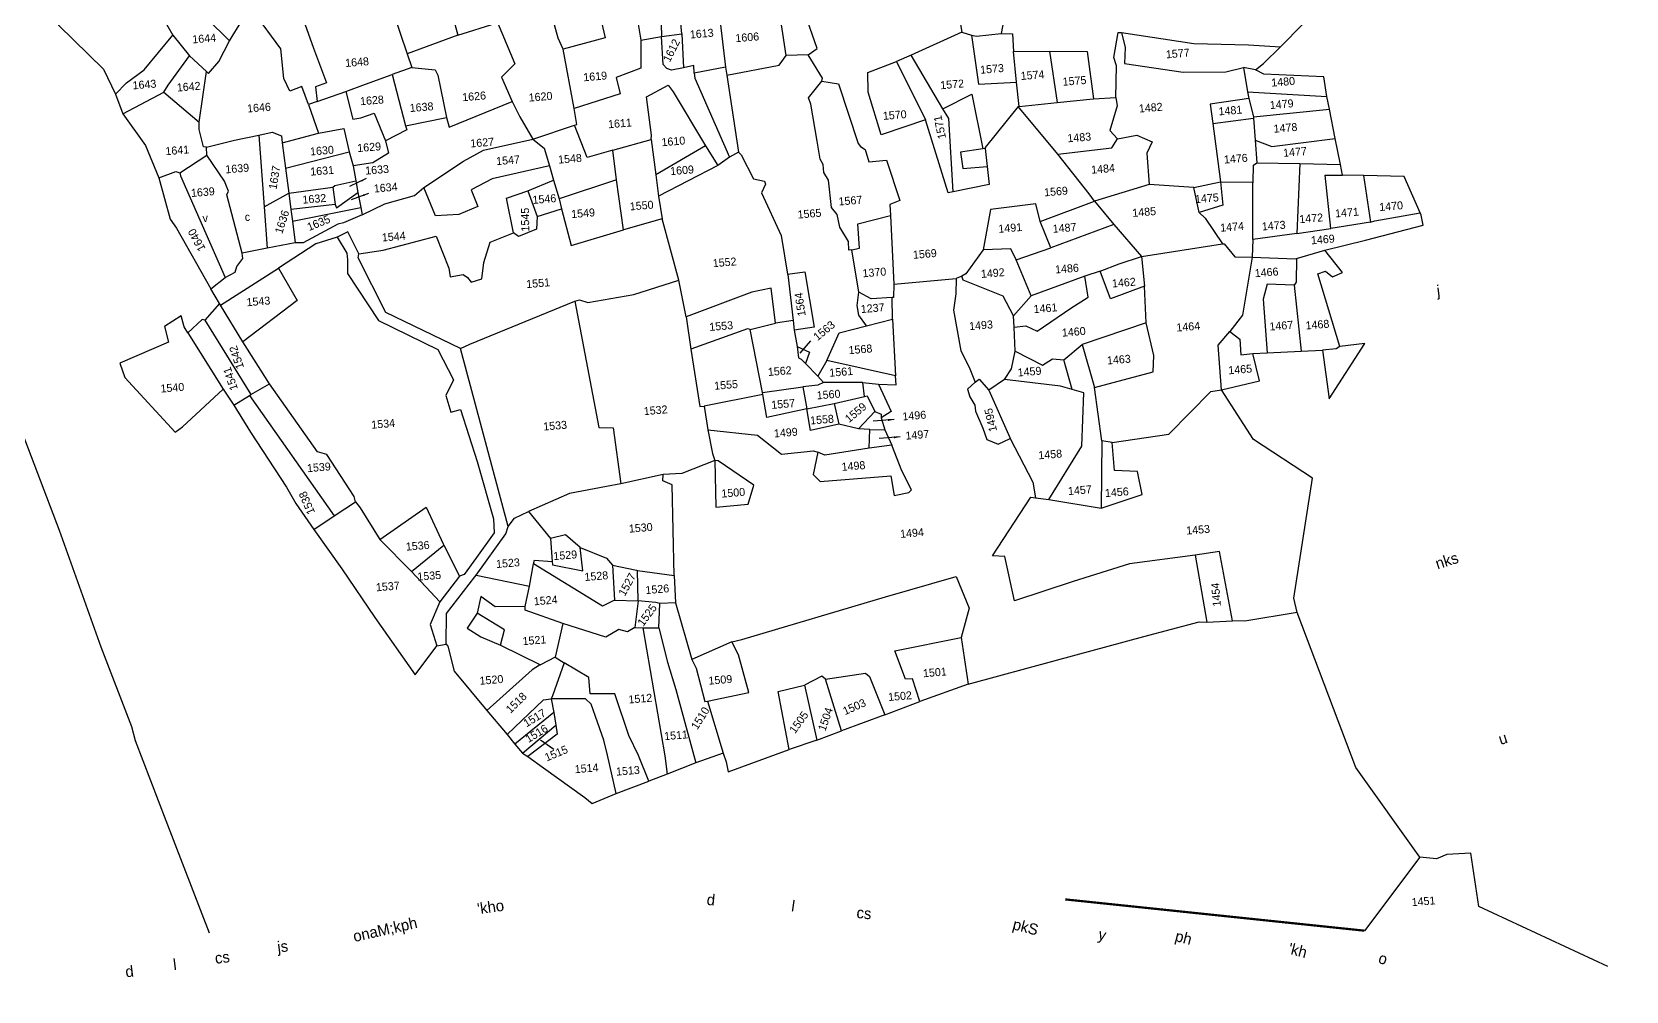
# Model space of a CAD drawing. Header units: metres. Extents: x 277515 to 230369286191, y 2056844 to 115415464409.
# Drawn here: x 230369284739 to 230369286191, y 115415461051 to 115415461925 of the extents above; entities that cross this region are included whole.
import ezdxf

# ---------------------------------------------------------------- set-up
doc = ezdxf.new("R2010")
doc.units = ezdxf.units.M
doc.header["$MEASUREMENT"] = 0
doc.linetypes.add('DIVIDE', pattern=[1.25, 0.5, -0.25, 0, -0.25, 0, -0.25])
for name, color, linetype in [('POLY_PARCEL', 6, 'Continuous'), ('POLY_ROAD', 30, 'Continuous'), ('SYM_ARROW', 1, 'Continuous'), ('TEXT_MAPIN', 7, 'Continuous'), ('TEXT_MAPOUT', 7, 'Continuous'), ('TEXT_PARCEL', 7, 'Continuous'), ('V_BOUND_LINE', 7, 'Continuous'), ('V_DIVIDE_LINE', 7, 'DIVIDE')]:
    doc.layers.add(name, color=color, linetype=linetype)
doc.styles.add('TEXT_MAP', font='', dxfattribs={"height": 1.8})
doc.styles.get('TEXT_MAP').set_extended_font_data('Kruti Dev 050')
doc.dimstyles.get("Standard").update_dxf_attribs({"dimtxt": 0.18, "dimasz": 0.18, "dimexe": 0.18, "dimexo": 0.0625, "dimgap": 0.09, "dimtad": 0, "dimtih": 1, "dimtoh": 1, "dimdec": 4, "dimzin": 0, "dimdsep": 46, "dimtxsty": 'Standard', "dimcen": 0.09, "dimadec": 0, "dimazin": 0, "dimtfac": 1, "dimtdec": 4, "dimtofl": 0, "dimtmove": 0, "dimatfit": 3, "dimfxl": 0, "dimtolj": 1, "dimtzin": 0, "dimarcsym": 0})

# ---------------------------------------------------------------- blocks, each defined once
blk = doc.blocks.new('TEXTARROW')
blk.add_leader([(0.04, -0.01), (8.68, -0.01)], dimstyle='Standard', override={"dimtxt": 2.5, "dimasz": 2.5, "dimexe": 1.25, "dimexo": 0.625, "dimgap": 0.625, "dimtad": 1, "dimtih": 0, "dimtoh": 0, "dimzin": 8, "dimcen": 2.5, "dimtofl": 1})
blk = doc.blocks.new('ee')
at = {"layer": 'POLY_PARCEL'}
for points in [[(478.8, 366.88), (480.91, 368.17), (478.48, 377.57), (478.48, 383.8), (482.69, 384.53), (481.96, 385.83), (481.72, 389.71), (482.53, 404.7), (482.18, 406.75)], [(304, 394.53), (307.31, 389.24), (310, 389.53), (311.3, 387.24), (320.57, 376.57), (322.77, 370.79)], [(362.88, 397.97), (363.92, 392.82), (368.01, 377.44), (370.27, 369.44), (367.75, 368.74), (367.83, 365.44)], [(397.07, 396.89), (397.64, 393.78), (400.61, 377.7)], [(349.27, 380.62), (339.94, 391.56)], [(334.81, 386.99), (336.73, 382.97)], [(349.27, 380.62), (352.43, 384.89), (355.27, 386.62)], [(365.83, 364.92), (364.7, 369.09), (361.92, 368.22), (360.79, 371.18), (360.7, 377.87), (355.27, 386.62)], [(386.53, 383.96), (388.89, 374.44)], [(431.77, 386.87), (433.58, 374.4), (423.93, 372.62)], [(221.67, 380.22), (223.31, 379.45), (279.7, 350.12), (284.32, 333.7), (294.98, 298.76), (302.12, 273.98), (309.34, 247.06), (314.76, 228.6), (315.33, 225.41), (320.74, 206.89), (328.38, 180.94)], [(322.77, 370.79), (325.46, 373.08), (329.65, 375.67), (336.73, 382.97)], [(336.73, 382.97), (340.07, 377.97)], [(343.56, 374.21), (344.02, 373.7), (346.56, 376.18), (349.27, 380.62)], [(423.93, 372.62), (423.07, 375.2), (421.45, 383.51)], [(514.77, 383.43), (512.78, 379.39), (513.64, 369.19)], [(333.64, 370.29), (334.74, 371.79), (340.07, 377.97)], [(340.07, 377.97), (343.56, 374.21)], [(400.61, 377.7), (388.89, 374.44)], [(400.61, 377.7), (409.4, 379.74)], [(409.75, 379.85), (412.84, 370.28), (409.59, 367.51), (411.6, 361.82)], [(446.51, 379.18), (441.14, 377.79), (441.58, 373.27)], [(446.51, 379.18), (446.27, 373.7)], [(450.88, 373.88), (450.8, 377.09)], [(473.86, 367.12), (473.05, 378.13)], [(532.24, 377.11), (524.89, 377.23), (522.47, 368.15)], [(341.03, 362.91), (343.56, 374.21)], [(388.89, 374.44), (389.67, 371.31)], [(441.58, 373.27), (441.04, 366.97), (435.3, 365.32), (435.91, 361.58), (425.37, 359.15)], [(441.58, 373.27), (446.27, 373.7)], [(450.62, 366.23), (447.84, 365.97), (446.88, 366.4), (446.1, 367.36), (446.27, 373.7)], [(446.27, 373.7), (450.88, 373.88)], [(450.88, 373.88), (450.62, 366.23)], [(459.67, 375.86), (460.02, 365.62)], [(322.77, 370.79), (324.07, 366.2)], [(324.07, 366.2), (333.64, 370.29)], [(333.64, 370.29), (341.03, 362.91)], [(374.45, 367.17), (378.97, 368.45), (385.15, 370.1)], [(389.67, 371.31), (385.15, 370.1)], [(385.15, 370.1), (387.24, 358.35)], [(389.67, 371.31), (394.89, 370.36), (395.41, 369.14), (396.54, 359.49)], [(425.37, 359.15), (423.93, 372.62)], [(324.07, 366.2), (328.58, 358.69), (330.97, 351.2)], [(367.83, 365.44), (374.45, 367.17)], [(374.45, 367.17), (375.52, 360.8), (377.32, 360.97), (380.45, 361.75), (382.45, 355.32)], [(452.88, 364.84), (452.97, 366.57), (450.62, 366.23)], [(460.15, 363.79), (472.08, 365.1), (473.86, 367.12)], [(478.8, 366.88), (473.86, 367.12)], [(481.4, 360.75), (481.56, 361.37), (478.8, 366.88)], [(513.64, 369.19), (501.88, 364.93)], [(513.64, 369.19), (515.8, 368.33)], [(515.8, 368.33), (516.41, 357.17), (524.98, 356.91)], [(515.8, 368.33), (516.84, 367.98), (522.47, 368.15)], [(522.47, 368.15), (524.97, 367.89), (524.89, 363.91)], [(546.95, 351.7), (547.73, 358.81), (547.3, 360.71), (548.68, 366.25), (549.46, 366.16)], [(549.46, 366.16), (549.98, 362.7), (549.55, 359.16), (562.53, 356.13), (572.09, 355.43), (576.16, 356.1)], [(549.46, 366.16), (565.43, 362.35), (577.72, 361.05), (584.82, 360.01)], [(342.24, 357.21), (341.54, 357.3), (340.85, 361.29), (341.03, 362.91)], [(367.83, 365.44), (365.83, 364.92)], [(365.83, 364.92), (367.55, 358.3)], [(442.02, 350.75), (442.17, 351.75), (441.74, 360.45), (446.87, 362.62), (447.82, 361.06), (454.09, 348.36)], [(460.02, 365.62), (452.88, 364.84)], [(452.88, 364.84), (452.95, 363.75), (459.28, 345.39)], [(460.02, 365.62), (460.15, 363.79)], [(460.15, 363.79), (461.39, 346.36)], [(503.87, 350.14), (493.66, 347.63), (491.58, 357.4), (491.84, 361.81), (498.5, 363.8)], [(501.88, 364.93), (498.5, 363.8)], [(498.5, 363.8), (503.87, 350.14)], [(508.02, 352.3), (501.88, 364.93)], [(524.98, 356.91), (524.89, 363.91)], [(524.89, 363.91), (532.94, 363.31)], [(532.94, 363.31), (533.71, 351.61)], [(532.94, 363.31), (541.42, 362.53), (541.93, 351.78)], [(584.82, 360.01), (590.35, 364.81), (590.32, 365.12)], [(342.24, 357.21), (348.59, 358.25), (354.15, 358.95)], [(354.15, 358.95), (354.04, 342.78)], [(354.15, 358.95), (357.2, 359.38), (359.2, 358.34), (359.27, 356.76)], [(367.55, 358.3), (373.32, 358.85), (374.1, 353.58)], [(387.24, 358.35), (396.54, 359.49)], [(396.54, 359.49), (396.98, 357.23), (411.6, 361.82)], [(411.6, 361.82), (413.04, 358.29), (415.52, 353.03)], [(425.11, 355.39), (425.65, 355.52), (425.37, 359.15)], [(484.97, 322.33), (484.32, 322.37), (484.4, 324.31), (482.7, 327.63), (482.38, 330.55), (481.24, 332.25), (481.08, 338.4), (480.11, 340.18), (480.11, 342.05), (479.54, 343.26), (479.22, 347.39), (478.49, 355.81), (478.08, 357.27), (481.4, 360.75)], [(481.4, 360.75), (485.05, 359.86), (488.37, 346.09), (488.86, 345.37), (489.83, 344.64), (490.4, 341.8), (494.45, 341.8), (496.64, 332.57), (494.37, 331.84), (494.28, 329.38)], [(578.81, 355.32), (580.74, 356.64), (584.82, 360.01)], [(335.78, 351.95), (342.15, 355.38)], [(342.15, 355.38), (342.24, 357.21)], [(348.24, 332.78), (345.89, 346.17), (346.33, 346.95), (345.63, 349.21), (342.15, 355.38)], [(359.27, 356.76), (367.55, 358.3)], [(359.27, 356.76), (359.54, 351.03)], [(382.45, 355.32), (382.89, 352.54), (379.23, 350.63), (374.71, 350.36)], [(387.24, 358.35), (387.41, 357.41), (382.45, 355.32)], [(415.52, 353.03), (425.11, 355.39)], [(433.27, 349.11), (427.38, 347.94), (425.11, 355.39)], [(508.02, 352.3), (514.77, 355.1), (516.25, 342.59)], [(525.16, 351.44), (524.98, 356.91)], [(578.81, 355.32), (576.16, 356.1)], [(576.16, 356.1), (576.64, 350.54)], [(594.32, 348.05), (593.96, 352.49), (580.61, 354.24), (578.81, 355.32)], [(330.97, 351.2), (334.91, 352.29), (335.78, 351.95)], [(335.78, 351.95), (335.87, 351.22)], [(359.54, 351.03), (374.1, 353.58)], [(374.1, 353.58), (374.71, 350.36)], [(390.19, 344.19), (399.59, 349.32), (404.28, 351.49), (415.52, 353.03)], [(415.52, 353.03), (417.92, 350.8), (418.75, 346.74)], [(508.79, 333.5), (509.14, 350.05), (508.02, 352.3)], [(524.89, 351.44), (525.16, 351.44)], [(525.16, 351.44), (533.71, 351.61)], [(533.71, 351.61), (541.85, 351.78), (541.93, 351.78)], [(541.93, 351.78), (546.95, 351.7)], [(546.95, 351.7), (547.12, 349.79), (545.05, 344.43), (546.6, 342.36)], [(330.97, 351.2), (332.76, 341.74), (333.98, 339.56), (340.57, 325.32)], [(335.87, 351.22), (343.98, 327.65)], [(359.54, 351.03), (359.8, 345.39)], [(374.71, 350.36), (375.06, 346.95)], [(433.27, 349.11), (442.02, 350.75)], [(433.54, 342.38), (433.27, 349.11)], [(442.02, 350.75), (442.42, 342.75)], [(454.09, 348.36), (442.42, 342.75)], [(454.09, 348.36), (456.47, 343.71)], [(508.79, 333.5), (507.67, 333.37), (503.87, 350.14)], [(524.89, 351.44), (516.76, 342.88), (516.76, 342.63)], [(532.93, 340.02), (524.89, 351.44)], [(576.77, 349.01), (568.03, 348.49), (568.29, 344.08)], [(576.64, 350.54), (594.32, 348.05)], [(576.64, 350.54), (576.77, 349.01)], [(576.77, 349.01), (577.46, 344.86)], [(594.68, 345.17), (594.32, 348.05)], [(354.04, 342.78), (359.8, 345.39)], [(359.8, 345.39), (369.81, 345.91)], [(359.8, 345.39), (359.98, 341.64)], [(369.81, 345.91), (370.24, 346.26), (375.06, 346.95)], [(369.81, 345.91), (369.98, 342)], [(375.06, 346.95), (375.33, 344.27)], [(418.75, 346.74), (405.69, 344.86), (400.74, 342.77), (401.95, 338.95), (397.52, 337.47), (392.3, 337.64), (390.19, 344.19)], [(418.75, 346.74), (419.43, 343.43)], [(459.28, 345.39), (456.47, 343.71)], [(461.39, 346.36), (459.28, 345.39)], [(461.39, 346.36), (461.92, 345.66), (464.27, 340.07), (466.7, 339.34), (466.86, 338.69), (465.81, 336.83), (469.46, 326.87), (470.17, 318.1)], [(568.29, 344.08), (577.46, 344.51)], [(577.46, 344.51), (577.42, 339.58)], [(577.46, 344.86), (594.68, 345.17)], [(577.46, 344.86), (577.46, 344.51)], [(595.4, 338.44), (594.68, 345.17)], [(354.04, 342.78), (353.93, 333.43)], [(369.98, 342), (359.98, 341.64)], [(359.98, 341.64), (360.1, 339.05)], [(360.1, 339.05), (375.67, 340.88)], [(369.98, 342), (370.24, 341.21), (375.33, 344.27)], [(375.33, 344.27), (375.67, 340.88)], [(375.67, 340.88), (375.84, 339.15)], [(375.84, 339.15), (381.15, 341.24), (387.93, 342.54), (390.19, 344.19)], [(409.43, 332.34), (408.56, 340.25), (413.43, 341.55)], [(413.43, 341.55), (419.43, 343.43)], [(413.43, 341.55), (415.09, 335.56)], [(419.43, 343.43), (420.31, 339.15)], [(433.54, 342.38), (420.31, 339.15)], [(434.16, 331.03), (433.54, 342.38)], [(442.42, 342.75), (442.67, 337.91)], [(456.47, 343.71), (442.67, 337.91)], [(516.25, 342.59), (511.13, 342.27), (511.39, 338.55), (516.89, 338.56)], [(516.76, 342.63), (516.25, 342.59)], [(516.76, 342.63), (516.89, 338.56)], [(532.93, 340.02), (545.13, 340.46), (546.6, 342.36)], [(546.6, 342.36), (551.02, 342.88), (554.3, 341.06), (552.92, 338.64), (552.89, 331.54)], [(568.29, 344.08), (568.89, 330.85)], [(360.1, 339.05), (360.33, 334.09)], [(375.84, 339.15), (371.55, 337.74), (370.24, 337.56), (362.16, 334), (360.33, 334.09)], [(420.31, 339.15), (420.69, 336.9)], [(442.67, 337.91), (443.05, 332.75)], [(516.89, 338.56), (517.02, 334.49), (508.79, 333.5)], [(540.3, 328.84), (539.25, 330.6), (532.93, 340.02)], [(577.42, 339.58), (577.37, 334.48)], [(577.42, 339.58), (581.09, 337.85), (595.4, 338.44)], [(596.12, 332.56), (595.4, 338.44)], [(360.33, 334.09), (353.93, 333.43)], [(369.83, 334.63), (364.92, 333.52), (356.16, 328.75)], [(415.09, 335.56), (414.65, 332.77), (410.48, 331.47), (409.43, 332.34)], [(415.09, 335.56), (420.69, 336.9)], [(420.69, 336.9), (422.12, 328.45), (434.16, 331.03)], [(576.19, 330.21), (576.59, 333.96), (577.37, 334.48)], [(577.37, 334.48), (587.06, 333.53)], [(587.06, 333.53), (585.07, 317.88)], [(587.06, 333.53), (596.12, 332.56)], [(343.98, 327.65), (346.33, 328.61), (346.85, 329.91), (348.33, 331.57), (348.24, 332.78)], [(353.93, 333.43), (348.24, 332.78)], [(374.42, 330.51), (379.95, 330.86), (392.04, 333.04), (394.3, 325.65), (394.47, 323.65), (397.43, 323.91), (398.3, 323.21), (399.08, 322.08), (401.52, 322.6), (402.3, 326.25), (404.04, 330.69), (409.43, 332.34)], [(443.05, 332.75), (434.16, 331.03)], [(445.69, 318.74), (443.05, 332.75)], [(552.89, 331.54), (540.3, 328.84)], [(562.84, 330.07), (552.89, 331.54)], [(562.84, 330.07), (568.89, 330.85)], [(563.53, 324.36), (562.84, 330.07)], [(568.89, 330.85), (568.98, 325.57), (563.53, 324.36)], [(568.89, 330.85), (576.19, 330.21)], [(575.12, 317.36), (576.16, 329.98), (576.19, 330.21)], [(592.77, 318.4), (592.51, 330.42), (596.36, 330.15)], [(596.36, 330.15), (596.12, 332.56)], [(601.05, 329.67), (596.36, 330.15)], [(340.57, 325.32), (343.98, 327.65)], [(342.45, 321.47), (356.16, 328.75)], [(356.16, 328.75), (359.71, 321.12), (346.79, 312.89)], [(484.97, 322.33), (486.75, 322.62), (486.83, 328.08), (494.28, 329.38)], [(494.28, 329.38), (493.8, 313.91)], [(527.75, 325.29), (527.06, 329.27), (516.85, 328.84), (514.43, 319.93)], [(527.75, 325.29), (540.3, 328.84)], [(540.3, 328.84), (544.19, 323.22)], [(601.05, 329.67), (601.77, 319.09)], [(613.12, 320.22), (610.18, 328.71), (601.05, 329.67)], [(342.26, 321.89), (340.57, 325.32)], [(529.66, 319.15), (527.75, 325.29)], [(544.19, 323.22), (529.66, 319.15)], [(544.19, 323.22), (549.81, 315.52)], [(563.53, 324.36), (564.83, 322.98), (568.21, 316.88)], [(334.61, 315.91), (333.92, 317.29), (333.4, 319.81), (329.49, 317.73), (330.1, 314.17), (318.82, 310.36), (319.69, 307.06), (329.93, 293.88), (331.66, 294.92), (341.47, 302.64)], [(342.26, 321.89), (338.69, 318.42)], [(342.45, 321.47), (342.26, 321.89)], [(346.79, 312.89), (342.45, 321.47)], [(485.78, 312.7), (484.97, 322.33)], [(514.43, 319.93), (510.1, 314.91), (509.22, 314.44)], [(521.7, 317.08), (520.66, 319.67), (514.43, 319.93)], [(591.07, 313.58), (600.33, 315.14), (613.54, 317.42), (613.3, 319.71), (613.12, 320.22)], [(601.77, 319.09), (602.81, 319.26), (613.12, 320.22)], [(338.69, 318.42), (338.08, 318.59), (334.61, 315.91)], [(334.61, 315.91), (341.47, 302.64)], [(338.69, 318.42), (347.63, 300.91)], [(395.46, 307.37), (397.65, 308.21), (421.95, 315.9)], [(421.95, 315.9), (423.01, 316.15), (424.87, 315.34), (435.32, 316.31), (445.69, 318.74)], [(421.95, 315.9), (425.03, 287.14), (428.27, 286.82), (428.95, 274.13)], [(446.61, 310.35), (445.69, 318.74)], [(470.17, 318.1), (474.03, 318.28), (475.16, 305.73), (470.62, 305.41)], [(470.17, 318.1), (470.19, 317.96), (470.59, 307.59)], [(521.7, 317.08), (529.66, 319.15)], [(524.38, 308.78), (521.7, 317.08)], [(549.81, 315.52), (568.21, 316.88)], [(568.21, 316.88), (568.59, 316.9), (570.71, 313.78), (574.61, 313.35)], [(575.12, 317.36), (574.61, 313.35)], [(585.07, 317.88), (575.12, 317.36)], [(585.07, 317.88), (592.77, 318.4)], [(601.77, 319.09), (592.77, 318.4)], [(351.96, 302.99), (346.79, 312.89)], [(466.54, 307.27), (466.22, 315.21), (461.84, 314.72), (446.61, 310.35)], [(486.9, 305.04), (485.37, 307.59), (485.21, 309.78), (485.78, 312.7)], [(493.15, 310.92), (488.45, 310.99), (485.78, 312.7)], [(493.8, 313.91), (493.47, 310.91), (493.15, 310.92)], [(493.8, 313.91), (507.84, 314.01)], [(507.84, 314.01), (507.49, 310.55), (506.71, 306.92), (507.58, 297.67), (509.14, 293.86), (510.26, 290.4)], [(509.22, 314.44), (507.84, 314.01)], [(520.04, 304.58), (518.05, 309.17), (509.4, 313.49), (509.22, 314.44)], [(519.95, 302.03), (522.65, 302.12), (525.07, 300.73), (533.03, 305.23), (537.1, 307.39), (536.75, 312.15)], [(536.75, 312.15), (524.38, 308.78)], [(540.3, 313.01), (536.75, 312.15)], [(540.3, 313.01), (544.71, 314.31), (549.81, 315.52)], [(549.99, 308.86), (542.11, 306.61), (540.3, 313.01)], [(549.81, 315.52), (549.99, 308.86)], [(574.61, 313.35), (571.41, 300.55), (568.25, 297.13)], [(574.61, 313.35), (584.3, 312.22), (584.53, 312.27)], [(584.53, 312.27), (584.04, 306.95), (583.52, 306.34)], [(584.53, 312.27), (591.07, 313.58)], [(592.64, 291.72), (589.03, 308.42), (590.83, 308.9), (592.27, 307.46), (594.56, 308.3), (591.07, 313.58)], [(446.61, 310.35), (447.1, 303.01)], [(492.89, 306.09), (493.15, 310.92)], [(524.38, 308.78), (520.04, 304.58)], [(549.65, 300.59), (549.99, 308.86)], [(460.73, 306.33), (460.16, 306.57), (447.1, 303.01)], [(460.73, 306.33), (466.54, 307.27)], [(462.35, 291.98), (460.73, 306.33)], [(470.59, 307.59), (466.54, 307.27)], [(470.59, 307.59), (470.62, 305.41)], [(470.62, 305.41), (471.01, 301.67)], [(477.34, 297.99), (480.66, 303.98), (486.9, 305.04)], [(486.9, 305.04), (492.89, 306.09)], [(492.89, 306.09), (492.49, 293.29)], [(583.52, 306.34), (577.46, 307.03), (576.34, 303.75), (576.25, 291.64)], [(583.52, 306.34), (583.86, 291.37)], [(341.47, 302.64), (343.63, 298.82)], [(347.63, 300.91), (351.96, 302.99)], [(369.08, 274.93), (368.91, 276.14), (363.53, 286.03), (361.53, 286.81), (351.96, 302.99)], [(447.1, 303.01), (448.07, 289.97), (449.04, 289.97)], [(471.01, 301.67), (473.61, 300.18), (472.52, 297.67)], [(471.01, 301.67), (471.07, 299.13), (471.67, 298.72), (472.52, 297.67)], [(519.78, 296.63), (519.95, 302.03)], [(519.95, 302.03), (520.04, 304.58)], [(343.63, 298.82), (347.32, 300.74)], [(343.63, 298.82), (346.87, 292.45), (353.9, 279.44), (355.72, 275.62), (359.28, 269.47)], [(347.32, 300.74), (347.63, 300.91)], [(347.32, 300.74), (364.09, 272.15)], [(472.52, 297.67), (475.04, 294.62)], [(477.34, 297.99), (475.04, 294.62)], [(492.49, 293.29), (477.34, 297.99)], [(549.65, 300.59), (534.94, 296.87)], [(536.85, 287.01), (550.34, 289.43), (550.77, 293.15), (549.65, 300.59)], [(475.04, 294.62), (476.19, 293.14)], [(516.86, 290.47), (518.65, 292.74), (519.78, 296.63)], [(519.78, 296.63), (525.66, 293), (528, 294.21), (530.53, 293.76)], [(530.53, 293.76), (534.94, 296.87)], [(534.94, 296.87), (536.85, 287.01)], [(565.34, 284.19), (565.4, 294.28), (568.25, 297.13)], [(568.25, 297.13), (570.33, 295.23), (570.33, 291.68), (573.03, 291.75)], [(462.39, 291.5), (449.04, 289.97)], [(462.35, 291.98), (471.5, 292.55)], [(462.39, 291.5), (462.35, 291.98)], [(471.99, 287.53), (462.84, 286.31), (462.39, 291.5)], [(476.19, 293.14), (474.91, 292.63), (471.5, 292.55)], [(471.5, 292.55), (471.99, 287.53)], [(485.04, 292.39), (476.19, 293.14)], [(485.15, 289.22), (485.04, 292.39)], [(485.04, 292.39), (488.52, 291.74)], [(488.52, 291.74), (492.49, 291.27), (492.49, 293.29)], [(488.52, 291.74), (490.87, 285.34), (488.52, 284.13)], [(510.26, 290.4), (511.21, 291.01), (513.14, 288.4)], [(531.83, 287.01), (530.53, 293.76)], [(565.34, 284.19), (573.99, 285.51), (573.03, 291.75)], [(573.03, 291.75), (576.25, 291.64)], [(576.25, 291.64), (583.86, 291.37)], [(583.86, 291.37), (588.67, 291.2)], [(592.64, 291.72), (591.79, 291.24), (588.67, 291.2)], [(588.67, 291.2), (589.27, 280.16)], [(589.27, 280.16), (598.28, 291.93)], [(598.28, 291.93), (592.64, 291.72)], [(449.04, 289.97), (449.45, 284.63)], [(471.99, 287.53), (478.23, 288.18)], [(478.88, 283.48), (472.4, 282.59), (471.99, 287.53)], [(478.23, 288.18), (485.15, 289.22)], [(478.23, 288.18), (478.88, 283.48)], [(485.15, 289.22), (485.76, 289.31), (487.22, 285.67)], [(510.26, 290.4), (508.36, 289.02), (508.79, 287.2), (509.74, 285.22), (509.74, 283.92), (511.13, 279.94), (511.82, 277.35), (514.24, 276.05), (517.02, 277.15)], [(516.86, 290.47), (513.14, 288.4)], [(513.14, 288.4), (516.95, 277.33), (517.02, 277.15)], [(531.83, 287.01), (529.32, 287.96), (516.86, 290.47)], [(524.56, 262.76), (532.95, 274.13), (534.42, 286.06), (531.83, 287.01)], [(537.54, 274.91), (536.85, 287.01)], [(449.45, 284.63), (460.49, 282.51), (465.51, 277.81), (472.72, 277.97), (473.69, 277.57)], [(449.45, 284.63), (450.01, 279.2), (450.42, 277.58)], [(483.25, 282.1), (478.88, 283.48)], [(483.25, 282.1), (487.22, 285.67)], [(487.22, 285.67), (488.6, 284.94), (488.52, 284.13)], [(488.52, 284.13), (489.09, 281.37)], [(539.87, 274.34), (552.67, 275.21), (562.89, 283.99), (565.34, 284.19)], [(578.21, 232.85), (577.72, 236.15), (584.09, 262.69), (571.59, 272.42), (565.34, 284.19)], [(485.76, 281.7), (483.25, 282.1)], [(485.28, 277.57), (485.76, 281.7)], [(485.76, 281.7), (489.09, 281.37)], [(489.09, 281.37), (490.38, 277.81)], [(450.42, 277.58), (442.8, 275.31), (438.56, 275.45)], [(450.42, 277.58), (449.78, 267.1), (457.07, 267.18), (458.69, 271.39), (451.16, 277.46), (450.42, 277.58)], [(473.69, 277.57), (472.23, 272.63), (473.69, 270.93), (489.57, 270.93), (489.98, 266.47), (493.3, 266.88), (493.95, 267.44), (492.17, 271.9), (490.38, 277.81)], [(485.28, 277.57), (475.15, 276.76), (473.69, 277.57)], [(490.38, 277.81), (485.28, 277.57)], [(517.02, 277.15), (521.36, 266.95), (521.62, 263.39)], [(364.09, 272.15), (369.08, 274.93)], [(369.08, 274.93), (370.06, 273.51), (373.88, 266.05)], [(428.95, 274.13), (425.7, 273.78), (417.25, 272.85), (407.69, 269.59)], [(438.56, 275.45), (428.95, 274.13)], [(439.21, 252.56), (440.43, 272.93), (438.4, 273.99), (438.56, 275.45)], [(537.54, 274.91), (536.15, 259.82)], [(536.15, 259.82), (545.58, 262.15), (544.97, 267.42), (539.87, 268.03), (539.87, 274.34)], [(539.87, 274.34), (537.54, 274.91)], [(359.28, 269.47), (364.09, 272.15)], [(359.28, 269.47), (364.85, 260.15), (371.36, 248.62), (379.34, 235.01), (384.72, 241.11)], [(373.88, 266.05), (384.89, 272.46), (388.02, 263.88), (388.13, 263.61)], [(402.9, 266.6), (404.45, 268.37), (407.69, 269.59)], [(407.69, 269.59), (412.17, 263.13)], [(373.88, 266.05), (380.38, 258.24)], [(380.38, 258.24), (388.13, 263.61)], [(388.13, 263.61), (391.07, 256.31)], [(412.17, 263.13), (412.14, 257.93)], [(418.65, 260.58), (418.65, 260.58), (415.6, 263.69), (412.17, 263.13)], [(556.41, 247.54), (541.51, 246.85), (528.54, 243.91), (515.04, 240.62), (513.66, 250.74), (510.97, 251.17), (520.58, 263.62), (521.62, 263.39)], [(521.62, 263.39), (524.56, 262.76)], [(524.56, 262.76), (536.15, 259.82)], [(380.38, 258.24), (386.15, 250.95)], [(407.85, 257.76), (408.17, 258.57), (412.14, 257.93)], [(412.14, 257.93), (412.14, 257.2), (418.79, 255.25), (418.65, 260.58)], [(418.65, 260.58), (418.65, 260.58), (424.38, 257.68), (425.53, 255.98)], [(394.81, 256.28), (406.56, 252.8)], [(406.56, 252.8), (407.85, 257.76)], [(425.41, 248.11), (422.6, 246.99), (407.85, 257.76)], [(425.53, 255.98), (425.41, 248.11)], [(425.53, 255.98), (430.87, 254.42), (431.1, 254.37)], [(405.26, 248.35), (398.52, 248.82), (395.44, 251.41), (394.32, 247.74)], [(405.26, 248.35), (406.56, 252.8)], [(430.7, 247.54), (431.1, 254.37)], [(431.1, 254.37), (439.21, 252.56)], [(439.21, 252.56), (439, 246.4)], [(394.32, 247.74), (391.86, 244.55), (394.76, 242.37), (398.97, 240.1)], [(398.97, 240.1), (400.18, 243.45), (394.32, 247.74)], [(413.37, 243.81), (405.18, 247.54), (405.26, 248.35)], [(425.41, 248.11), (430.7, 247.54)], [(430.7, 247.54), (429.41, 241.59)], [(435.49, 246.57), (434.6, 246.81), (430.7, 247.54)], [(430.7, 247.54), (430.7, 247.54)], [(563.55, 232.13), (561.89, 247.99), (556.41, 247.54)], [(556.41, 247.54), (557.78, 232.31)], [(434.84, 241.09), (435.49, 246.57)], [(439, 246.4), (435.49, 246.57)], [(439, 246.4), (441.66, 233.39)], [(450.89, 236.62), (453.2, 236.93), (486.18, 243.9), (502.38, 247.14), (504.73, 239.85), (502.38, 233.42)], [(386.8, 241.32), (387.18, 240.88), (388.15, 235.13), (394.72, 225.71)], [(413.37, 243.81), (411, 236.43)], [(429.41, 241.59), (427.71, 240.74), (425.84, 241.47), (422.77, 240.01), (413.37, 243.81)], [(429.41, 241.59), (431.21, 241.43)], [(431.21, 241.43), (433.77, 212.25)], [(431.21, 241.43), (434.84, 241.09)], [(434.84, 241.09), (436.15, 233.26), (437.45, 226.95), (440.65, 210.13)], [(398.97, 240.1), (407.62, 235)], [(407.62, 235), (407.35, 234.89), (405.65, 234), (394.72, 225.71)], [(411, 236.43), (407.62, 235)], [(412.93, 235), (409.75, 227.76), (409.4, 227.17)], [(411, 236.43), (412.93, 235)], [(429.72, 206.87), (427.94, 212.86), (426.07, 217.48), (423.72, 227.11), (418.19, 227.57), (418.19, 231.24), (412.93, 235)], [(450.89, 236.62), (441.66, 233.39)], [(441.66, 233.39), (442.47, 231.4), (443.77, 223.71), (444.39, 223.78)], [(444.39, 223.78), (453.81, 224.92), (452.19, 233.59), (450.89, 236.62)], [(491.98, 219.82), (490.72, 225), (489.18, 225.08), (487.31, 231.64), (502.38, 233.42)], [(502.38, 233.42), (503.11, 222.82)], [(503.11, 222.82), (523.33, 226.54), (543.42, 230.27), (556.06, 232.54), (557.78, 232.31)], [(557.78, 232.31), (563.55, 232.13)], [(578.21, 232.85), (566.31, 231.89), (563.55, 232.13)], [(601.23, 175.7), (588.55, 197.01), (578.21, 232.85)], [(398.88, 219.93), (407.6, 227.03), (409.4, 227.17)], [(422.18, 204.76), (420.97, 213.51), (420.4, 216.91), (418.21, 225.25), (417.08, 226.55), (409.4, 227.17)], [(409.4, 227.17), (409.74, 224.01)], [(471.22, 226.52), (470.44, 227.25), (466.42, 225.59)], [(471.22, 226.52), (480.28, 227.17), (481.18, 226.3), (483.86, 217.47)], [(473.86, 214.64), (471.22, 226.52)], [(394.72, 225.71), (398.88, 219.93)], [(409.74, 224.01), (400.38, 217.65)], [(409.74, 224.01), (409.91, 221.12)], [(444.39, 223.78), (446.93, 211.8)], [(461.79, 211.4), (460.41, 224.6), (466.42, 225.59)], [(466.42, 225.59), (468.19, 213.02)], [(503.11, 222.82), (491.98, 219.82)], [(398.88, 219.93), (400.38, 217.65)], [(401.98, 215.51), (409.91, 221.12)], [(409.91, 221.12), (410.03, 219.1), (403.06, 214.64)], [(483.86, 217.47), (491.98, 219.82)], [(400.38, 217.65), (401.98, 215.51)], [(401.98, 215.51), (403.06, 214.64)], [(483.86, 217.47), (473.86, 214.64)], [(403.06, 214.64), (406.38, 211.81), (415.13, 204.36), (416.67, 202.9), (422.18, 204.76)], [(433.77, 212.25), (433.96, 208.09)], [(446.93, 211.8), (440.65, 210.13)], [(446.93, 211.8), (447.45, 209.78), (447.69, 207.51), (461.79, 211.4)], [(468.19, 213.02), (461.79, 211.4)], [(468.19, 213.02), (473.86, 214.64)], [(433.96, 208.09), (429.72, 206.87)], [(440.65, 210.13), (433.96, 208.09)], [(422.18, 204.76), (429.72, 206.87)], [(641.4, 147.78), (613.57, 163.58), (612.71, 175.7), (607.3, 175.86), (604.93, 175.07), (601.23, 175.7)], [(601.23, 175.7), (587.46, 160.24)]]:
    blk.add_lwpolyline(points, dxfattribs=at)
at = {"layer": 'POLY_ROAD'}
for points in [[(374.42, 330.51), (372.34, 335.65), (369.83, 334.63)], [(369.83, 334.63), (371.73, 330.82), (371.73, 329.33), (371.52, 326.25), (377.58, 315.19), (390.36, 307.58), (393.35, 300.51), (391.31, 297.12), (392.13, 293.31), (394.31, 293.72), (397.16, 281.76), (399.75, 268.57), (399.61, 265.44), (395.23, 260.25), (392.17, 256.64), (391.07, 256.31)], [(395.46, 307.37), (379.35, 316.83), (374.2, 329.63), (374.42, 330.51)], [(402.9, 266.6), (395.46, 307.37)], [(394.81, 256.28), (402.24, 264.96), (402.9, 266.6)], [(391.07, 256.31), (386.15, 250.95)], [(386.8, 241.32), (387.46, 248.22), (394.47, 255.88), (394.81, 256.28)], [(386.15, 250.95), (383.63, 246.03), (384.72, 241.11)], [(384.72, 241.11), (386.8, 241.32)]]:
    blk.add_lwpolyline(points, dxfattribs=at)
at = {"layer": 'V_BOUND_LINE', "const_width": 0.5}
for points in [[(288.5, 176.32), (281.2, 199.25), (266.17, 246.4), (258.01, 271.17), (235.93, 336.66), (221.67, 380.22)], [(328.38, 180.94), (373.24, 185.92), (398.7, 188.95), (406.71, 190.02), (410.09, 189.3), (450.45, 185.19), (459.88, 184.3), (492.99, 177.9), (520.94, 172.74), (587.46, 160.24)], [(288.5, 176.32), (328.38, 180.94)], [(587.46, 160.24), (620.57, 150.81), (638.73, 145.65), (641.4, 147.78)]]:
    blk.add_lwpolyline(points, dxfattribs=at)
at = {"layer": 'V_DIVIDE_LINE', "ltscale": 10, "const_width": 0.5, "flags": 128}
blk.add_lwpolyline([(410.09, 189.3), (409.18, 184.6)], dxfattribs=at)
at = {"layer": 'V_DIVIDE_LINE', "ltscale": 10, "const_width": 0.5}
blk.add_lwpolyline([(288.5, 176.32), (288.5, 176.32), (289.62, 171.17)], dxfattribs=at)
at = {"layer": 'V_DIVIDE_LINE', "const_width": 0.5}
blk.add_lwpolyline([(641.4, 147.78), (645.1, 145.94)], dxfattribs=at)
at = {"layer": 'SYM_ARROW'}
for p, xscale, yscale, zscale, rotation in [((377.48, 347.22), 0.482415848953994, 0.482415848953994, 0.482415848953994, 200.3135319076286), ((377.68, 343.85), 0.482415848953994, 0.482415848953994, 0.482415848953994, 195.4146333027088), ((474.11, 302.74), 0.4263682830282306, 0.4263682830282306, 0.4263682830282306, 224.9853241643675), ((491.4, 283.51), 0.5460265036704406, 0.5460265036704406, 0.5460265036704406, 180), ((492.43, 279.5), 0.5460265036704406, 0.5460265036704406, 0.5460265036704406, 180), ((409.01, 215.71), 0.4263682830278668, 0.4263682830278668, 0.4263682830278668, 139.7781899045906)]:
    blk.add_blockref('TEXTARROW', p, dxfattribs=dict(at, xscale=xscale, yscale=yscale, zscale=zscale, rotation=rotation))
at = {"layer": 'TEXT_MAPIN', "style": 'TEXT_MAP'}
for s, p in [('v', (340.02, 340.42)), ('c', (349.48, 339.91))]:
    blk.add_text(s, height=1.8, dxfattribs=at).set_placement(p)
at = {"layer": 'TEXT_MAPOUT', "style": 'TEXT_MAP'}
for s, rotation, p in [('j', 2.5, (615.43, 301.19)), ('nks', 12.7997, (610.45, 239.94)), ('u', 12.7997, (621.38, 199.39)), ("'kho", 3.4311, (389.04, 180.13)), ('onaM;kph', 8.0247, (360.81, 176.2)), ('d', 349.9773, (440.38, 178.09)), ('l', 2.5, (319.8, 173.18)), ('cs', 2.5, (329.27, 173.84)), ('js', 2.5, (343.47, 175.22)), ('l', 347.2522, (459.2, 175.11)), ('d', 2.5, (308.95, 172.45)), ('cs', 349.5117, (473.72, 172.42)), ('pkS', 340.7087, (508.42, 167.05)), ('y', 340.7087, (527.41, 163.23)), ('ph', 340.7087, (544.62, 161.45)), ("'kh", 340.7087, (569.76, 156.54)), ('o', 340.7087, (589.81, 152.77))]:
    blk.add_text(s, height=2.5, rotation=rotation, dxfattribs=at).set_placement(p)
at = {"layer": 'TEXT_PARCEL', "style": 'TEXT_MAP'}
for s, p in [('1644', (341, 380.72)), ('1643', (326.76, 371.5)), ('1648', (374.83, 372.63)), ('1613', (452.63, 372.71)), ('1642', (336.64, 370.21)), ('1606', (462.77, 371.05)), ('1646', (352.01, 364.22)), ('1619', (427.96, 365.07)), ('1628', (377.47, 363.78)), ('1638', (388.48, 361.35)), ('1626', (400.45, 362.81)), ('1620', (415.34, 361.51)), ('1573', (517.06, 359.48)), ('1574', (526.04, 357.34)), ('1577', (558.99, 359.53)), ('1641', (332.91, 356.14)), ('1630', (365.34, 353.43)), ('1629', (375.99, 353.33)), ('1611', (432.65, 354.07)), ('1572', (507.84, 356.74)), ('1575', (535.35, 355.28)), ('1639', (346.02, 350.96)), ('1627', (401.42, 352.29)), ('1570', (494.41, 350.91)), ('1480', (582.1, 351.26)), ('1639', (337.88, 346.3)), ('1631', (365.01, 348.9)), ('1633', (377.35, 348.12)), ('1547', (406.88, 347.86)), ('1548', (420.8, 347.05)), ('1610', (444.3, 349.06)), ('1482', (551.94, 347.88)), ('1479', (581.36, 346.26)), ('1632', (362.75, 342.75)), ('1634', (378.95, 343.95)), ('1483', (535.38, 342.51)), ('1481', (569.76, 345.78)), ('1609', (445.71, 342.42)), ('1478', (581.78, 340.88)), ('1546', (414.32, 338.48)), ('1544', (379.86, 332.82)), ('1549', (422.74, 334.6)), ('1550', (436.01, 335.25)), ('1567', (482.91, 332.53)), ('1484', (540.12, 335.03)), ('1476', (570.07, 334.87)), ('1477', (583.47, 335.3)), ('1565', (473.49, 330.35)), ('1569', (529.16, 330.81)), ('1485', (548.56, 324.59)), ('1475', (562.87, 326.53)), ('1552', (453.57, 320.99)), ('1491', (518.24, 323.47)), ('1487', (530.42, 322.48)), ('1470', (604.03, 321.38)), ('1543', (348.33, 320.77)), ('1551', (411.38, 319.72)), ('1569', (498.62, 319.21)), ('1474', (567.99, 319.65)), ('1473', (577.35, 319.17)), ('1472', (585.89, 320.12)), ('1471', (594.01, 320.75)), ('1370', (486.96, 315.98)), ('1469', (588.11, 315.16)), ('1492', (513.49, 313.67)), ('1486', (530.21, 313.31)), ('1553', (451.63, 306.76)), ('1237', (485.92, 307.99)), ('1462', (542.71, 309.13)), ('1466', (574.9, 308.81)), ('1461', (524.67, 304.81)), ('1540', (327.46, 302.98)), ('1493', (509.9, 302.18)), ('1568', (482.43, 298.99)), ('1460', (530.58, 299.01)), ('1464', (556.34, 298.06)), ('1467', (577.22, 296.58)), ('1468', (585.34, 296.16)), ('1555', (451.64, 293.47)), ('1562', (463.94, 295.58)), ('1561', (477.7, 294.28)), ('1534', (374.06, 291.01)), ('1532', (435.39, 289.07)), ('1560', (474.46, 289.43)), ('1459', (519.93, 290.89)), ('1463', (540.18, 291.95)), ('1533', (412.58, 287.46)), ('1557', (464.1, 288.14)), ('1465', (567.2, 287.52)), ('1539', (358.85, 282.44)), ('1499', (464.17, 281.68)), ('1558', (472.52, 283.93)), ('1496', (493.29, 283.14)), ('1497', (493.62, 278.77)), ('1498', (478.73, 272.95)), ('1458', (523.05, 271.94)), ('1500', (451.28, 269.15)), ('1536', (379.57, 263.03)), ('1530', (429.9, 262.98)), ('1457', (529.04, 263.37)), ('1456', (537.29, 262.24)), ('1523', (399.48, 257.48)), ('1529', (412.47, 258.21)), ('1494', (490.61, 256.84)), ('1537', (372.12, 254.46)), ('1535', (381.6, 256.08)), ('1528', (419.06, 252.95)), ('1453', (554.82, 252.34)), ('1524', (407.25, 248.42)), ('1526', (432.49, 248.9)), ('1521', (404.01, 239.69)), ('1520', (393.65, 231.6)), ('1512', (426.68, 224.67)), ('1509', (444.96, 227.42)), ('1501', (493.19, 225.16)), ('1502', (484.94, 220.47)), ('1511', (434.01, 215.79)), ('1514', (413.35, 210.02)), ('1513', (422.57, 208.71)), ('1451', (598.56, 164.86))]:
    blk.add_text(s, height=1.8, dxfattribs=at).set_placement(p)
for s, rotation, p in [('1612', 59.0229, (447.62, 367.62)), ('1637', 75.9569, (357.11, 346.34)), ('1571', 97.1286, (508.2, 345.69)), ('1636', 67.3696, (357.56, 336.25)), ('1640', 113.7604, (340.2, 334.46)), ('1635', 17.6416, (363.67, 336.49)), ('1545', 85.9122, (413.01, 332.38)), ('1542', 104.0431, (346.61, 307.12)), ('1564', 93.5782, (473.47, 308.43)), ('1541', 104.0432, (344.85, 302.42)), ('1563', 34.6813, (475.62, 302.47)), ('1559', 34.9781, (481.2, 283.52)), ('1495', 97.7691, (514.26, 279.1)), ('1538', 108.4438, (359.88, 273.3)), ('1527', 56.2963, (427.75, 248.68)), ('1525', 48.7995, (431.33, 241.57)), ('1454', 89.8242, (561.22, 235.65)), ('1518', 39.7474, (399.98, 224.51)), ('1517', 26.5532, (403.29, 221.16)), ('1510', 53.1159, (441.55, 217.4)), ('1516', 26.5532, (403.46, 217.64)), ('1505', 49.3841, (463.39, 214.74)), ('1504', 66.2396, (470.23, 214.74)), ('1503', 19.1135, (474.94, 218.09)), ('1515', 17.9192, (407.23, 213.16))]:
    blk.add_text(s, height=1.8, rotation=rotation, dxfattribs=at).set_placement(p)

msp = doc.modelspace()

# ---------------------------------------------------------------- block references
at = {"xscale": 4.047619041060081, "yscale": 4.047619041060081, "zscale": 4.047619041060081, "rotation": 4.671275557260417}
msp.add_blockref('ee', (230369283635.7, 115415460266.1), dxfattribs=at)

doc.saveas('drawing.dxf')
